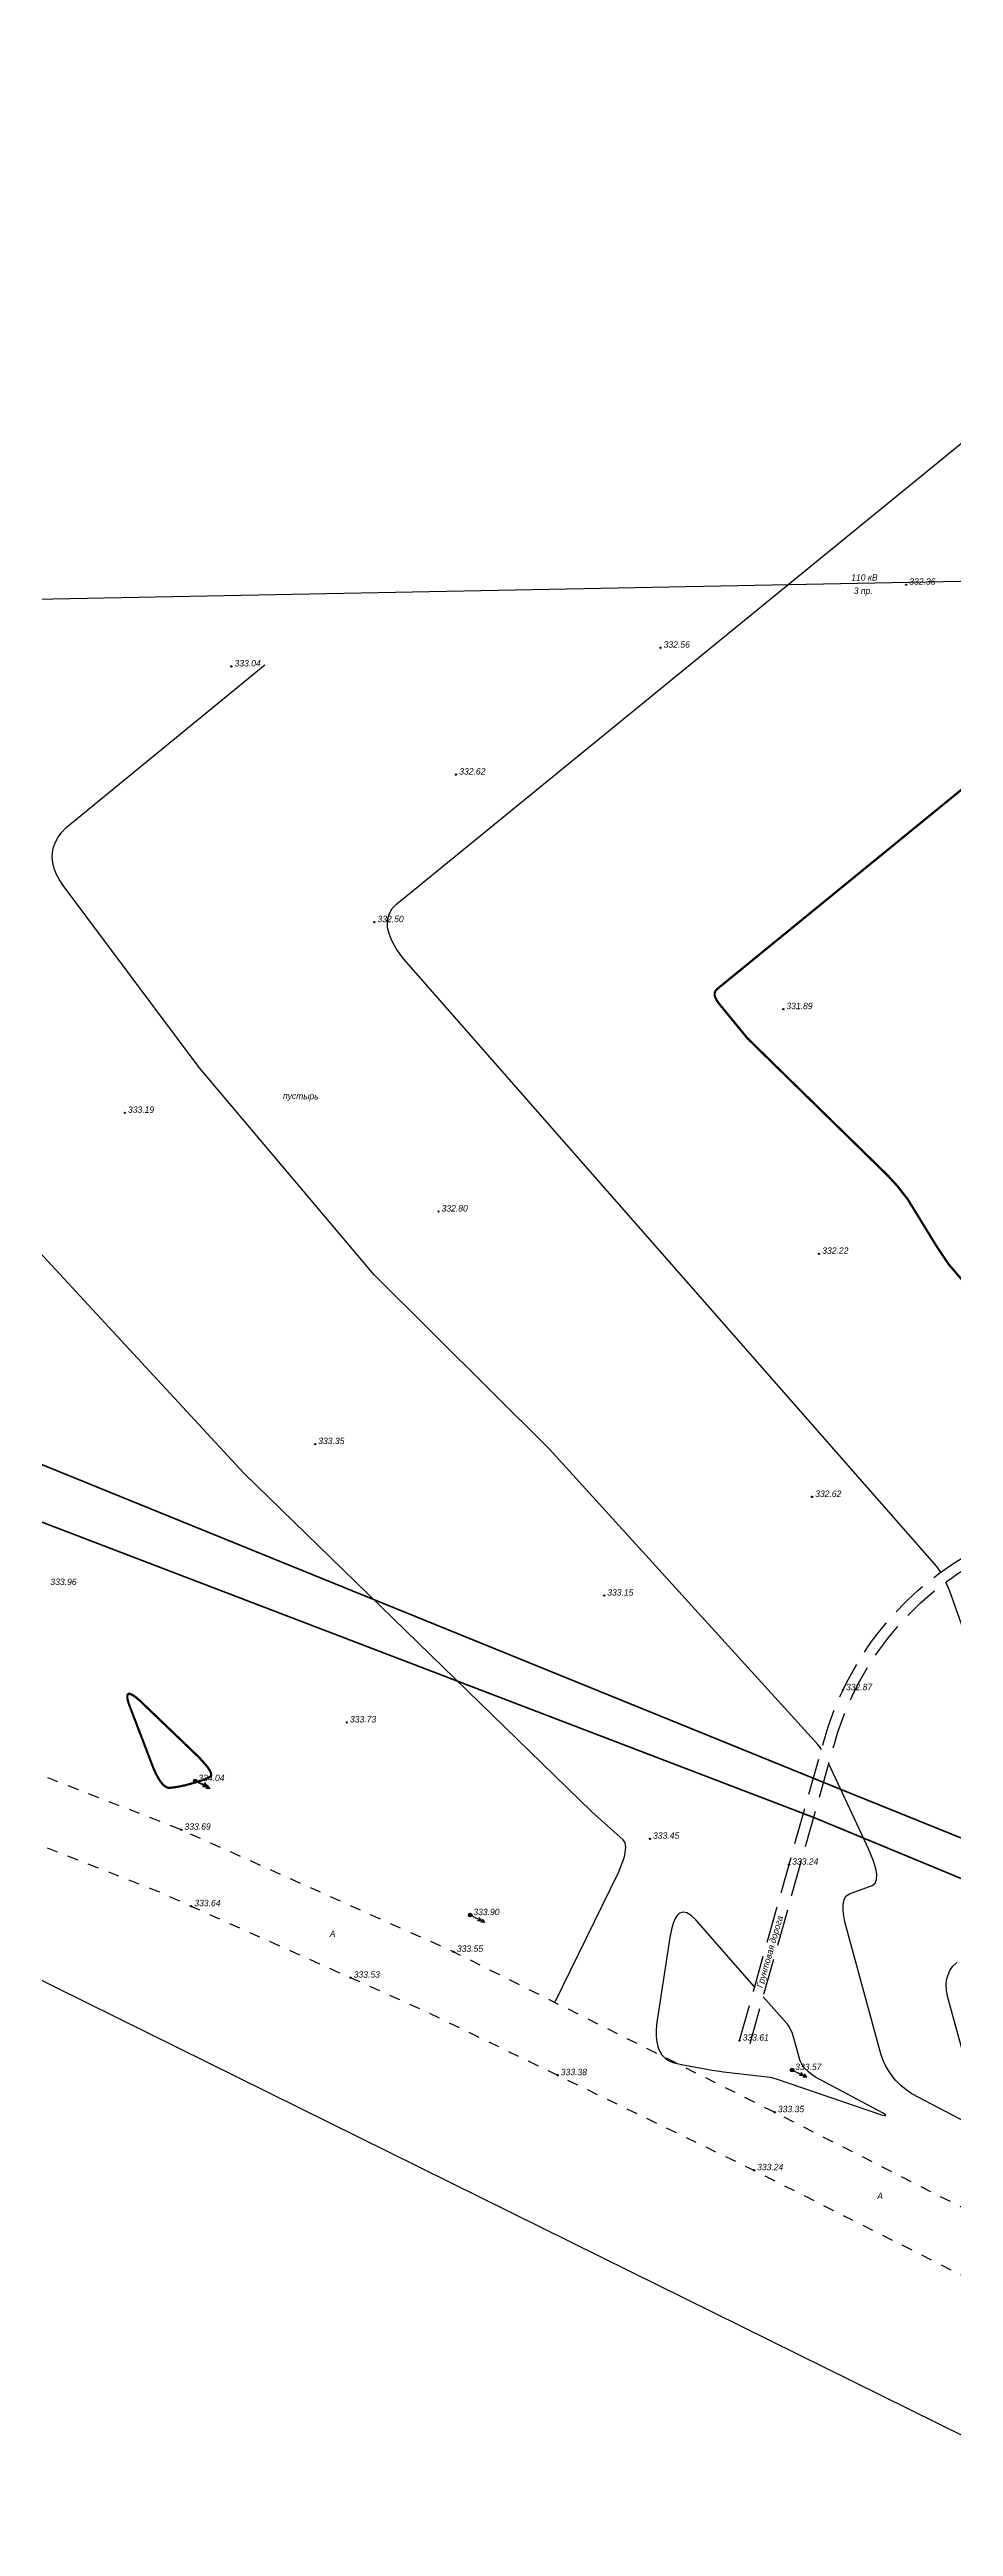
# Model space of a CAD drawing. Extents: x 108150 to 142535, y -18867 to -9422.
# Drawn here: x 140014.3 to 140138, y -13403.1 to -13064.4 of the extents above; entities that cross this region are included whole.
import ezdxf

# ---------------------------------------------------------------- set-up
doc = ezdxf.new("R2010")
doc.units = 0
doc.header["$MEASUREMENT"] = 0
for name, pattern in [('Д_ТРОТ_ТРУБА', [3, 1.5, -1.5]), ('ДОРОГИ_ГРУНТ', [7, 5, -2]), ('ДОРОГИ_СТРОЯЩ', [9, 8, -1])]:
    doc.linetypes.add(name, pattern=pattern)
for name, color, linetype in [('(022) Возд. Линии', 7, 'Continuous'), ('(025) Дорога', 7, 'Continuous'), ('(039) Земля', 7, 'Continuous'), ('(040) Ограда', 7, 'Continuous'), ('CONTOURS-LABEL', 7, 'Continuous'), ('GEO_POINTS111', 7, 'Continuous'), ('R_Поверхность1_CNT-MAJ', 7, 'Continuous'), ('R_Поверхность1_CNT-MIN', 7, 'Continuous')]:
    doc.layers.add(name, color=color, linetype=linetype)
doc.styles.add('BM-431', font='')
doc.styles.get('BM-431').set_extended_font_data('Bm431', italic=True)
doc.linetypes.add('ОГРАДА_V_ПРОВ', pattern='A,2.5,["v",Standard,S=1,R=0,X=0,Y=0],5,["v",Standard,S=1,R=180,X=0,Y=0],2.5', length=10)

# ---------------------------------------------------------------- blocks, each defined once
blk = doc.blocks.new('strela1')
for p, q in [((0, 0), (2, 0)), ((2, 0), (1.5, 0.25)), ((2, 0), (1.5, -0.25))]:
    blk.add_line(p, q)
blk = doc.blocks.new('strela2')
at = {"layer": '(022) Возд. Линии'}
for p, q in [((0, 0), (2, 0)), ((1.5, 0), (1, 0.25)), ((1.5, 0), (1, -0.25)), ((2, 0), (1.5, 0.25)), ((2, 0), (1.5, -0.25))]:
    blk.add_line(p, q, dxfattribs=at)
blk = doc.blocks.new('*U2475')
at = {"layer": '(022) Возд. Линии'}
for name, p, rotation in [('strela1', (-0.23, 0.11), 334.3069881057662), ('strela2', (0.23, -0.11), 334.4019086736421)]:
    blk.add_blockref(name, p, dxfattribs=dict(at, rotation=rotation))
blk = doc.blocks.new('STOLB')
at = {"layer": '(022) Возд. Линии'}
blk.add_circle((0, 0), 0.25, dxfattribs=at)
blk = doc.blocks.new('*U2476')
at = {"layer": '(022) Возд. Линии'}
for name, p, rotation in [('strela1', (-0.23, 0.11), 334.0300873737763), ('strela2', (0.22, -0.11), 334.1793158611265)]:
    blk.add_blockref(name, p, dxfattribs=dict(at, rotation=rotation))
blk = doc.blocks.new('*U2477')
at = {"layer": '(022) Возд. Линии'}
for name, p, rotation in [('strela1', (-0.24, 0.09), 339.3070822630437), ('strela2', (0.22, -0.11), 334.0300873733712)]:
    blk.add_blockref(name, p, dxfattribs=dict(at, rotation=rotation))

msp = doc.modelspace()

# ---------------------------------------------------------------- linework, layer by layer
at = {"layer": '(025) Дорога', "linetype": 'ДОРОГИ_ГРУНТ', "flags": 128}
for points in [[(140108.744, -13336.67), (140120.323, -13295.5615, -0.17818208), (140137.6532, -13271.6536, -0.12834611), (140155.8633, -13265.3016, 0.20344172), (140163.3571, -13261.3839, 0.12694839), (140167.4424, -13252.595), (140173.6242, -13234.789), (140175.4258, -13222.185), (140175.4258, -13211.2983), (140177.8525, -13198.6857), (140181.8583, -13177.6962), (140186.8229, -13163.5316), (140191.4199, -13147.3292), (140199.6527, -13121.6678), (140211.0375, -13087.1558), (140225.9345, -13059.543), (140239.7229, -13032.9294)], [(140110.1878, -13337.0767), (140121.7669, -13295.9682, -0.17818208), (140138.4888, -13272.8992, -0.12834611), (140155.9837, -13266.7968, 0.07892002), (140159.7404, -13265.8861, 0.07892002)]]:
    msp.add_lwpolyline(points, format="xyb", dxfattribs=at)
at = {"layer": '(025) Дорога', "linetype": 'Д_ТРОТ_ТРУБА', "flags": 128}
for points in [[(139333.7902, -13278.7188), (139379.6804, -13270.8863), (139416.6914, -13265.8723), (139506.2284, -13250.0443), (139539.7884, -13247.2483), (139577.0734, -13242.4853), (139615.1954, -13241.3783), (139653.2904, -13240.6853), (139691.0564, -13244.3453), (139774.0054, -13248.4203), (139808.5094, -13252.5563), (139890.1544, -13263.1013), (139923.6154, -13271.0563), (139995.2694, -13293.3343), (140032.3874, -13307.8343), (140069.6524, -13324.5263), (140113.5674, -13346.4653), (140146.4974, -13363.1903), (140241.2654, -13418.3333), (140274.2614, -13438.5503), (140315.2724, -13463.1813), (140371.9064, -13497.6843), (140420.9684, -13529.9783), (140472.4074, -13560.1763), (140511.4264, -13584.0923), (140552.8164, -13609.3343), (140592.9864, -13633.7903), (140636.5194, -13661.3993), (140674.9754, -13684.8983), (140717.8484, -13711.6683), (140758.4604, -13736.4743), (140803.1404, -13763.8293), (140843.9484, -13788.7803), (140883.4314, -13812.6723)], [(139218.6944, -13306.9743), (139381.4044, -13279.3503), (139416.9714, -13273.7223), (139509.3084, -13258.5543), (139540.3994, -13254.8873), (139578.0764, -13250.1473), (139613.8114, -13250.1813), (139655.0134, -13249.4213), (139689.7794, -13251.8503), (139773.8114, -13256.0883), (139807.2624, -13260.9083), (139889.0354, -13272.2413), (139921.4764, -13279.5373), (139992.2922, -13301.8336), (140028.9083, -13316.1375), (140065.8, -13332.6623), (140110.7234, -13354.4003), (140141.9494, -13370.1673), (140236.6506, -13426.0608), (140269.7704, -13445.2433), (140310.6142, -13470.882), (140367.0895, -13505.2884), (140417.7814, -13536.2633), (140468.4744, -13567.6803), (140504.6364, -13589.9483), (140549.2384, -13617.3353), (140586.9314, -13639.9043), (140632.8704, -13668.7103), (140668.7384, -13691.4193), (140714.1314, -13718.7523), (140752.2784, -13741.5263), (140798.7524, -13771.3233), (140838.8564, -13795.4853), (140878.9564, -13819.5313)]]:
    msp.add_lwpolyline(points, dxfattribs=at)
at = {"layer": '(040) Ограда', "linetype": 'ОГРАДА_V_ПРОВ', "elevation": 331.432, "flags": 128}
msp.add_lwpolyline([(140189.8476, -13443.6762), (140193.3975, -13417.4134), (140089.9275, -13366.3493), (140011.0505, -13327.3708), (139994.8631, -13321.1751), (139930.108, -13298.7183), (139887.3247, -13291.2719), (139803.7556, -13277.1921), (139731.8093, -13272.4451), (139717.7462, -13270.5614), (139697.7391, -13267.9531), (139632.5805, -13266.5041), (139585.6072, -13267.5184), (139499.2672, -13277.9713), (139409.2573, -13290.6273), (139322.9944, -13306.8473), (139335.7974, -13397.3763), (139352.1444, -13535.2563), (139359.9974, -13607.5303), (139370.6814, -13702.5533), (139377.6814, -13764.7193), (139386.4634, -13843.0583), (139387.2483, -13848.7025), (139399.7605, -13946.8176)], dxfattribs=at)
at = {"ltscale": 0.5, "elevation": 334.854}
msp.add_lwpolyline([(139871.874, -13142.2797), (140167.0603, -13136.5287)], dxfattribs=at)
at = {"layer": 'GEO_POINTS111'}
for points, elevation in [([(140131.5481, -13137.5564), (140131.5481, -13137.5564)], 332.3609), ([(140097.9385, -13146.177), (140097.9385, -13146.177)], 332.5591), ([(140039.2312, -13148.7394), (140039.2312, -13148.7394)], 333.0371), ([(140069.9727, -13163.5257), (140069.9727, -13163.5257)], 332.6167), ([(140058.7904, -13183.7147), (140058.7904, -13183.7147)], 332.4999), ([(140114.7284, -13195.6108), (140114.7284, -13195.6108)], 331.8931), ([(140024.6489, -13209.7889), (140024.6489, -13209.7889)], 333.1877), ([(140067.5619, -13223.2824), (140067.5619, -13223.2824)], 332.7969), ([(140119.636, -13229.0653), (140119.636, -13229.0653)], 332.217), ([(140050.686, -13255.0883), (140050.686, -13255.0883)], 333.3482), ([(140118.6717, -13262.3169), (140118.6717, -13262.3169)], 332.6167), ([(140090.2238, -13275.8104), (140090.2238, -13275.8104)], 333.1491), ([(140122.8877, -13288.745), (140122.8877, -13288.745)], 332.868), ([(140055.0255, -13293.1591), (140055.0255, -13293.1591)], 333.7323), ([(140034.2794, -13301.1833), (140034.2794, -13301.1833)], 334.042), ([(140032.3874, -13307.8343), (140032.3874, -13307.8343)], 333.689), ([(140096.4919, -13309.0621), (140096.4919, -13309.0621)], 333.4533), ([(140115.522, -13312.6064), (140115.522, -13312.6064)], 333.2437), ([(140033.7266, -13318.2958), (140033.7266, -13318.2958)], 333.6444), ([(140071.9034, -13319.5093), (140071.9034, -13319.5093)], 333.899), ([(140069.6524, -13324.5263), (140069.6524, -13324.5263)], 333.549), ([(140055.5312, -13328.0626), (140055.5312, -13328.0626)], 333.5305), ([(140108.744, -13336.67), (140108.744, -13336.67)], 333.613), ([(140083.8686, -13341.4055), (140083.8686, -13341.4055)], 333.38), ([(140115.9384, -13340.6953), (140115.9384, -13340.6953)], 333.565), ([(140113.5674, -13346.4653), (140113.5674, -13346.4653)], 333.345), ([(140110.7234, -13354.4003), (140110.7234, -13354.4003)], 333.236)]:
    msp.add_lwpolyline(points, dxfattribs=dict(at, elevation=elevation))
for centre in [(140131.5481, -13137.5564, 332.3609), (140097.9385, -13146.177, 332.5591), (140039.2312, -13148.7394, 333.0371), (140069.9727, -13163.5257, 332.6167), (140058.7904, -13183.7147, 332.4999), (140114.7284, -13195.6108, 331.8931), (140024.6489, -13209.7889, 333.1877), (140067.5619, -13223.2824, 332.7969), (140119.636, -13229.0653, 332.217), (140050.686, -13255.0883, 333.3482), (140118.6717, -13262.3169, 332.6167), (140090.2238, -13275.8104, 333.1491), (140122.8877, -13288.745, 332.868), (140055.0255, -13293.1591, 333.7323), (140034.2794, -13301.1833, 334.042), (140032.3874, -13307.8343, 333.689), (140096.4919, -13309.0621, 333.4533), (140115.522, -13312.6064, 333.2437), (140033.7266, -13318.2958, 333.6444), (140071.9034, -13319.5093, 333.899), (140069.6524, -13324.5263, 333.549), (140055.5312, -13328.0626, 333.5305), (140108.744, -13336.67, 333.613), (140083.8686, -13341.4055, 333.38), (140115.9384, -13340.6953, 333.565), (140113.5674, -13346.4653, 333.345), (140110.7234, -13354.4003, 333.236)]:
    msp.add_circle(centre, 0.0875, dxfattribs=at)
at = {"layer": 'R_Поверхность1_CNT-MAJ', "color": 42, "const_width": 0.3, "elevation": 334}
msp.add_lwpolyline([(140036.3334, -13300.5649), (140036.4745, -13300.3342), (140036.3915, -13299.9554), (140036.0844, -13299.4285), (140035.7579, -13298.9985), (140034.8107, -13297.9439), (140026.6022, -13290.0783), (140026.0503, -13289.6343), (140025.6122, -13289.3552), (140025.2877, -13289.2411), (140025.1609, -13289.2478), (140024.9973, -13289.4245), (140024.9867, -13289.8233), (140025.1292, -13290.4444), (140028.5414, -13299.3716), (140028.8854, -13300.124), (140029.2203, -13300.7555), (140029.5162, -13301.2241), (140029.9276, -13301.7225), (140030.3234, -13302.0158), (140030.7035, -13302.104), (140031.0969, -13302.0766), (140032.0104, -13301.9434), (140033.0926, -13301.7058), (140034.824, -13301.2106), (140035.7028, -13300.8829), (140036.0491, -13300.7227)], close=True, dxfattribs=at)
at = {"layer": 'R_Поверхность1_CNT-MIN', "color": 44}
for points, elevation in [([(140119.9485, -13296.8912), (140119.7725, -13296.5906), (140119.4591, -13296.1769), (140082.7641, -13255.7851), (140058.7646, -13231.9619), (140034.7963, -13203.6002), (140016.2331, -13178.7027), (140015.6957, -13177.906), (140015.2737, -13177.1233), (140014.9669, -13176.3548), (140014.7753, -13175.6003), (140014.699, -13174.8598), (140014.7345, -13174.1599), (140014.8832, -13173.4514), (140015.1458, -13172.7568), (140015.5223, -13172.0761), (140016.0126, -13171.4093), (140016.6168, -13170.7564), (140043.788, -13148.5405)], 333), ([(140145.2617, -13297.1308), (140137.5156, -13275.2262), (140136.956, -13273.9789)], 332.5), ([(140155.4314, -13356.095), (140132.3259, -13343.9415), (140131.5433, -13343.4049), (140130.8303, -13342.8181), (140130.1871, -13342.1814), (140129.8528, -13341.7975), (140129.2939, -13341.0452), (140128.8118, -13340.2377), (140128.4065, -13339.3751), (140128.0779, -13338.4572), (140123.1732, -13320.4183), (140123.0165, -13319.5975), (140122.9307, -13318.8728), (140122.9158, -13318.244), (140122.9274, -13318.0465), (140123.0679, -13317.354), (140123.3577, -13316.8634), (140123.7966, -13316.5746), (140126.878, -13315.4476), (140127.2924, -13315.1521), (140127.5084, -13314.6413), (140127.5261, -13313.9152), (140127.4385, -13313.3621), (140127.2761, -13312.7276), (140127.0387, -13312.0118), (140126.3891, -13310.4449), (140120.9695, -13298.7991)], 333), ([(140110.8143, -13329.3198), (140102.7587, -13320.1738), (140102.1249, -13319.553), (140101.5469, -13319.1901), (140101.0246, -13319.0851), (140100.5581, -13319.2381), (140100.5319, -13319.2555), (140100.227, -13319.5437), (140099.9523, -13319.9712), (140099.7077, -13320.5381), (140099.4933, -13321.2442), (140099.2242, -13322.5889), (140097.4076, -13334.457), (140097.3527, -13335.3295), (140097.3635, -13336.125), (140097.4401, -13336.8434), (140097.5823, -13337.4847), (140097.6833, -13337.7904), (140098.1341, -13338.6343), (140098.7745, -13339.256), (140099.6045, -13339.6553), (140100.8257, -13339.9461), (140105.0093, -13340.7194), (140105.9859, -13340.8608), (140106.5332, -13340.9341), (140112.9178, -13341.6742), (140113.7412, -13341.875), (140128.1658, -13346.834), (140128.5692, -13346.9298), (140128.756, -13346.9333), (140128.7593, -13346.9313), (140128.704, -13346.8242), (140128.3876, -13346.6058), (140119.1619, -13341.6773), (140118.5388, -13341.2372), (140118.1728, -13340.9406), (140117.6409, -13340.419), (140117.2683, -13339.9103), (140117.0552, -13339.4147), (140116.1088, -13336.005), (140115.9388, -13335.5589), (140115.7444, -13335.1415), (140115.5256, -13334.7527), (140115.2824, -13334.3927), (140111.9951, -13330.6604)], 333.5), ([(140139.7526, -13339.8917), (140137.2522, -13330.7655), (140137.0619, -13329.8332), (140137.0177, -13328.9656), (140137.1195, -13328.1628), (140137.3672, -13327.4249), (140137.5414, -13327.0877), (140137.9517, -13326.5095), (140138.4793, -13325.9834)], 332.5)]:
    msp.add_lwpolyline(points, dxfattribs=dict(at, elevation=elevation))

# ---------------------------------------------------------------- block references
at = {"layer": '(022) Возд. Линии'}
for name, p in [('*U2477', (140034.2794, -13301.1833, 334.042)), ('STOLB', (140034.2794, -13301.1833, 334.042)), ('*U2476', (140071.9034, -13319.5093, 333.899)), ('STOLB', (140071.9034, -13319.5093, 333.899)), ('*U2475', (140115.9384, -13340.6953, 333.565)), ('STOLB', (140115.9384, -13340.6953, 333.565))]:
    msp.add_blockref(name, p, dxfattribs=at)

# ---------------------------------------------------------------- texts
at = {"layer": '(022) Возд. Линии', "style": 'BM-431'}
for s, p in [('110 кВ', (140124.0345, -13137.0076, 334.854)), ('3 пр.', (140124.3714, -13138.82, 334.854))]:
    msp.add_text(s, height=0.875, dxfattribs=at).set_placement(p)
at = {"layer": '(025) Дорога', "linetype": 'ДОРОГИ_СТРОЯЩ', "style": 'BM-431'}
for p in [(140052.6882, -13322.4914), (140127.5907, -13358.339)]:
    msp.add_text('A', height=0.875, dxfattribs=at).set_placement(p)
msp.add_text('Грунтовая дорога', height=0.875, rotation=73.936684, dxfattribs=at).set_placement((140111.8924, -13329.5324))
at = {"layer": '(039) Земля', "linetype": 'Continuous', "style": 'BM-431', "width": 1}
msp.add_text('пустырь', height=0.87, rotation=359.155003, dxfattribs=at).set_placement((140046.2836, -13207.8895))
at = {"layer": 'GEO_POINTS111', "color": 7, "char_height": 0.876, "attachment_point": 1}
for s, insert, width in [('\\fD431|b0|i1|c0|p34;\\W1.0000000000;\\T1.0000000000;\\o\\l332.36', (140131.975, -13136.6804, 332.3609), 3.957549), ('\\fD431|b0|i1|c0|p34;\\W1.0000000000;\\T1.0000000000;\\o\\l332.56', (140098.3653, -13145.301, 332.5591), 3.963416), ('\\fD431|b0|i1|c0|p34;\\W1.0000000000;\\T1.0000000000;\\o\\l333.04', (140039.6581, -13147.8634, 333.0371), 3.959896), ('\\fD431|b0|i1|c0|p34;\\W1.0000000000;\\T1.0000000000;\\o\\l332.62', (140070.3996, -13162.6497, 332.6167), 4.012702), ('\\fD431|b0|i1|c0|p34;\\W1.0000000000;\\T1.0000000000;\\o\\l332.50', (140059.2172, -13182.8387, 332.4999), 3.971044), ('\\fD431|b0|i1|c0|p34;\\W1.0000000000;\\T1.0000000000;\\o\\l331.89', (140115.1552, -13194.7348, 331.8931), 3.780354), ('\\fD431|b0|i1|c0|p34;\\W1.0000000000;\\T1.0000000000;\\o\\l333.19', (140025.0758, -13208.9129, 333.1877), 3.702317), ('\\fD431|b0|i1|c0|p34;\\W1.0000000000;\\T1.0000000000;\\o\\l332.80', (140067.9887, -13222.4064, 332.7969), 4.043212), ('\\fD431|b0|i1|c0|p34;\\W1.0000000000;\\T1.0000000000;\\o\\l332.22', (140120.0629, -13228.1893, 332.217), 3.9951), ('\\fD431|b0|i1|c0|p34;\\W1.0000000000;\\T1.0000000000;\\o\\l333.35', (140051.1128, -13254.2123, 333.3482), 3.925278), ('\\fD431|b0|i1|c0|p34;\\W1.0000000000;\\T1.0000000000;\\o\\l332.62', (140119.0985, -13261.4409, 332.6167), 4.012702), ('\\fD431|b0|i1|c0|p34;\\W1.0000000000;\\T1.0000000000;\\o\\l333.96', (140014.4681, -13273.4886, 333.9594), 3.975151), ('\\fD431|b0|i1|c0|p34;\\W1.0000000000;\\T1.0000000000;\\o\\l333.15', (140090.6506, -13274.9344, 333.1491), 3.732828), ('\\fD431|b0|i1|c0|p34;\\W1.0000000000;\\T1.0000000000;\\o\\l332.87', (140123.3145, -13287.869, 332.868), 4.025023), ('\\fD431|b0|i1|c0|p34;\\W1.0000000000;\\T1.0000000000;\\o\\l333.73', (140055.4524, -13292.2831, 333.7323), 3.880686), ('\\fD431|b0|i1|c0|p34;\\W1.0000000000;\\T1.0000000000;\\o\\l333.69', (140032.8142, -13306.9583, 333.689), 3.954615), ('\\fD431|b0|i1|c0|p34;\\W1.0000000000;\\T1.0000000000;\\o\\l333.45', (140096.9188, -13308.1861, 333.4533), 3.985125), ('\\fD431|b0|i1|c0|p34;\\W1.0000000000;\\T1.0000000000;\\o\\l333.24', (140115.9489, -13311.7304, 333.2437), 3.948161), ('\\fD431|b0|i1|c0|p34;\\W1.0000000000;\\T1.0000000000;\\o\\l333.64', (140034.1535, -13317.4198, 333.6444), 3.965763), ('\\fD431|b0|i1|c0|p34;\\W1.0000000000;\\T1.0000000000;\\o\\l333.90', (140072.3302, -13318.6333, 333.899), 3.982778), ('\\fD431|b0|i1|c0|p34;\\W1.0000000000;\\T1.0000000000;\\o\\l333.55', (140070.0792, -13323.6503, 333.549), 3.931145), ('\\fD431|b0|i1|c0|p34;\\W1.0000000000;\\T1.0000000000;\\o\\l333.53', (140055.9581, -13327.1866, 333.5305), 3.946401), ('\\fD431|b0|i1|c0|p34;\\W1.0000000000;\\T1.0000000000;\\o\\l333.61', (140109.1708, -13335.794, 333.613), 3.745736), ('\\fD431|b0|i1|c0|p34;\\W1.0000000000;\\T1.0000000000;\\o\\l333.38', (140084.2954, -13340.5295, 333.38), 3.922931), ('\\fD431|b0|i1|c0|p34;\\W1.0000000000;\\T1.0000000000;\\o\\l333.57', (140116.3652, -13339.8193, 333.565), 3.91061), ('\\fD431|b0|i1|c0|p34;\\W1.0000000000;\\T1.0000000000;\\o\\l333.35', (140113.9942, -13345.5893, 333.345), 3.925278), ('\\fD431|b0|i1|c0|p34;\\W1.0000000000;\\T1.0000000000;\\o\\l333.24', (140111.1502, -13353.5243, 333.236), 3.948161)]:
    msp.add_mtext(s, dxfattribs=dict(at, insert=insert, width=width))

# ---------------------------------------------------------------- next in the draw order: wipeouts: each hides what was drawn before it
at = {"color": 42}
for points in [[(140133.1584, -13224.5291), (140131.7419, -13225.7689), (140129.1502, -13222.8078), (140130.5667, -13221.568)], [(140043.4884, -13303.9434), (140042.2942, -13305.3642), (140039.2854, -13302.8355), (140040.4795, -13301.4146)]]:
    msp.add_wipeout(points, dxfattribs=at).dxf.layer = 'CONTOURS-LABEL'

# ---------------------------------------------------------------- next in the draw order: linework, layer by layer
at = {"color": 5, "lineweight": 60, "elevation": 326}
msp.add_lwpolyline([(140801.1787, -13472.1263), (140732.6859, -13429.2653), (140508.6645, -13458.1742), (140121.5145, -13301.8894), (140008.5394, -13255.9467), (139894.9978, -13227.6407), (139701.0834, -13202.7773), (139605.8741, -13203.0774), (139501.6057, -13214.5407), (139285.8205, -13248.3325), (139225.0703, -13260.2035), (139246.7442, -13375.4068), (139298.7261, -13431.8258), (139344.6342, -13842.8789)], dxfattribs=at)
at = {"color": 4, "lineweight": 60}
msp.add_lwpolyline([(140798.5699, -13476.3918), (140733.7339, -13436.2883), (140507.8122, -13467.1846), (140118.8988, -13306.1506), (140005.4069, -13262.7742), (139894.0076, -13233.3311), (139700.6355, -13208.0653), (139606.0868, -13208.3889), (139503.2675, -13219.6322), (139284.0393, -13254.6173), (139231.4764, -13264.9757), (139252.444, -13373.3441), (139304.0432, -13429.4475), (139349.5096, -13842.3587)], dxfattribs=at)
at = {"layer": 'R_Поверхность1_CNT-MAJ', "color": 42, "const_width": 0.3, "elevation": 332}
msp.add_lwpolyline([(140159.0735, -13264.5386), (140148.7119, -13244.0644), (140147.9029, -13242.8175), (140137.3307, -13230.4677), (140135.7265, -13228.0585), (140131.772, -13221.6248), (140130.3472, -13219.8021), (140129.0484, -13218.3834), (140109.8326, -13199.5963), (140105.9452, -13194.8573), (140105.6411, -13194.429), (140105.4414, -13194.0385), (140105.3462, -13193.6858), (140105.3553, -13193.371), (140105.4689, -13193.0939), (140105.6868, -13192.8547), (140256.8814, -13069.5352), (140260.4822, -13066.1748), (140278.6493, -13051.9267)], dxfattribs=at)
at = {"layer": 'R_Поверхность1_CNT-MIN', "color": 44}
for points, elevation in [([(140136.2725, -13272.6198), (140136.1906, -13272.4677), (140135.7414, -13271.8295), (140062.8574, -13188.7988), (140062.277, -13188.0315), (140061.7809, -13187.2948), (140061.3691, -13186.5887), (140061.0416, -13185.9131), (140060.7985, -13185.2681), (140060.6397, -13184.6537), (140060.5927, -13184.3641), (140060.5825, -13183.4467), (140060.7993, -13182.6117), (140061.2432, -13181.8589), (140061.8791, -13181.2168), (140159.4642, -13101.6098)], 332.5), ([(140083.4826, -13331.4355), (140092.1871, -13313.6583), (140092.793, -13312.1521), (140092.9935, -13311.5079), (140093.1111, -13311.0123), (140093.1958, -13310.2237), (140093.1013, -13309.6254), (140092.8275, -13309.2175), (140088.5476, -13305.3773), (140040.9331, -13259.0469), (139995.5589, -13210.0724)], 333.5)]:
    msp.add_lwpolyline(points, dxfattribs=dict(at, elevation=elevation))

# ---------------------------------------------------------------- next in the draw order: texts
at = {"layer": 'GEO_POINTS111', "color": 7, "insert": (140034.7062, -13300.3073, 334.042), "char_height": 0.876, "width": 4.019743, "attachment_point": 1}
msp.add_mtext('\\fD431|b0|i1|c0|p34;\\W1.0000000000;\\T1.0000000000;\\o\\l334.04', dxfattribs=at)

doc.saveas('drawing.dxf')
